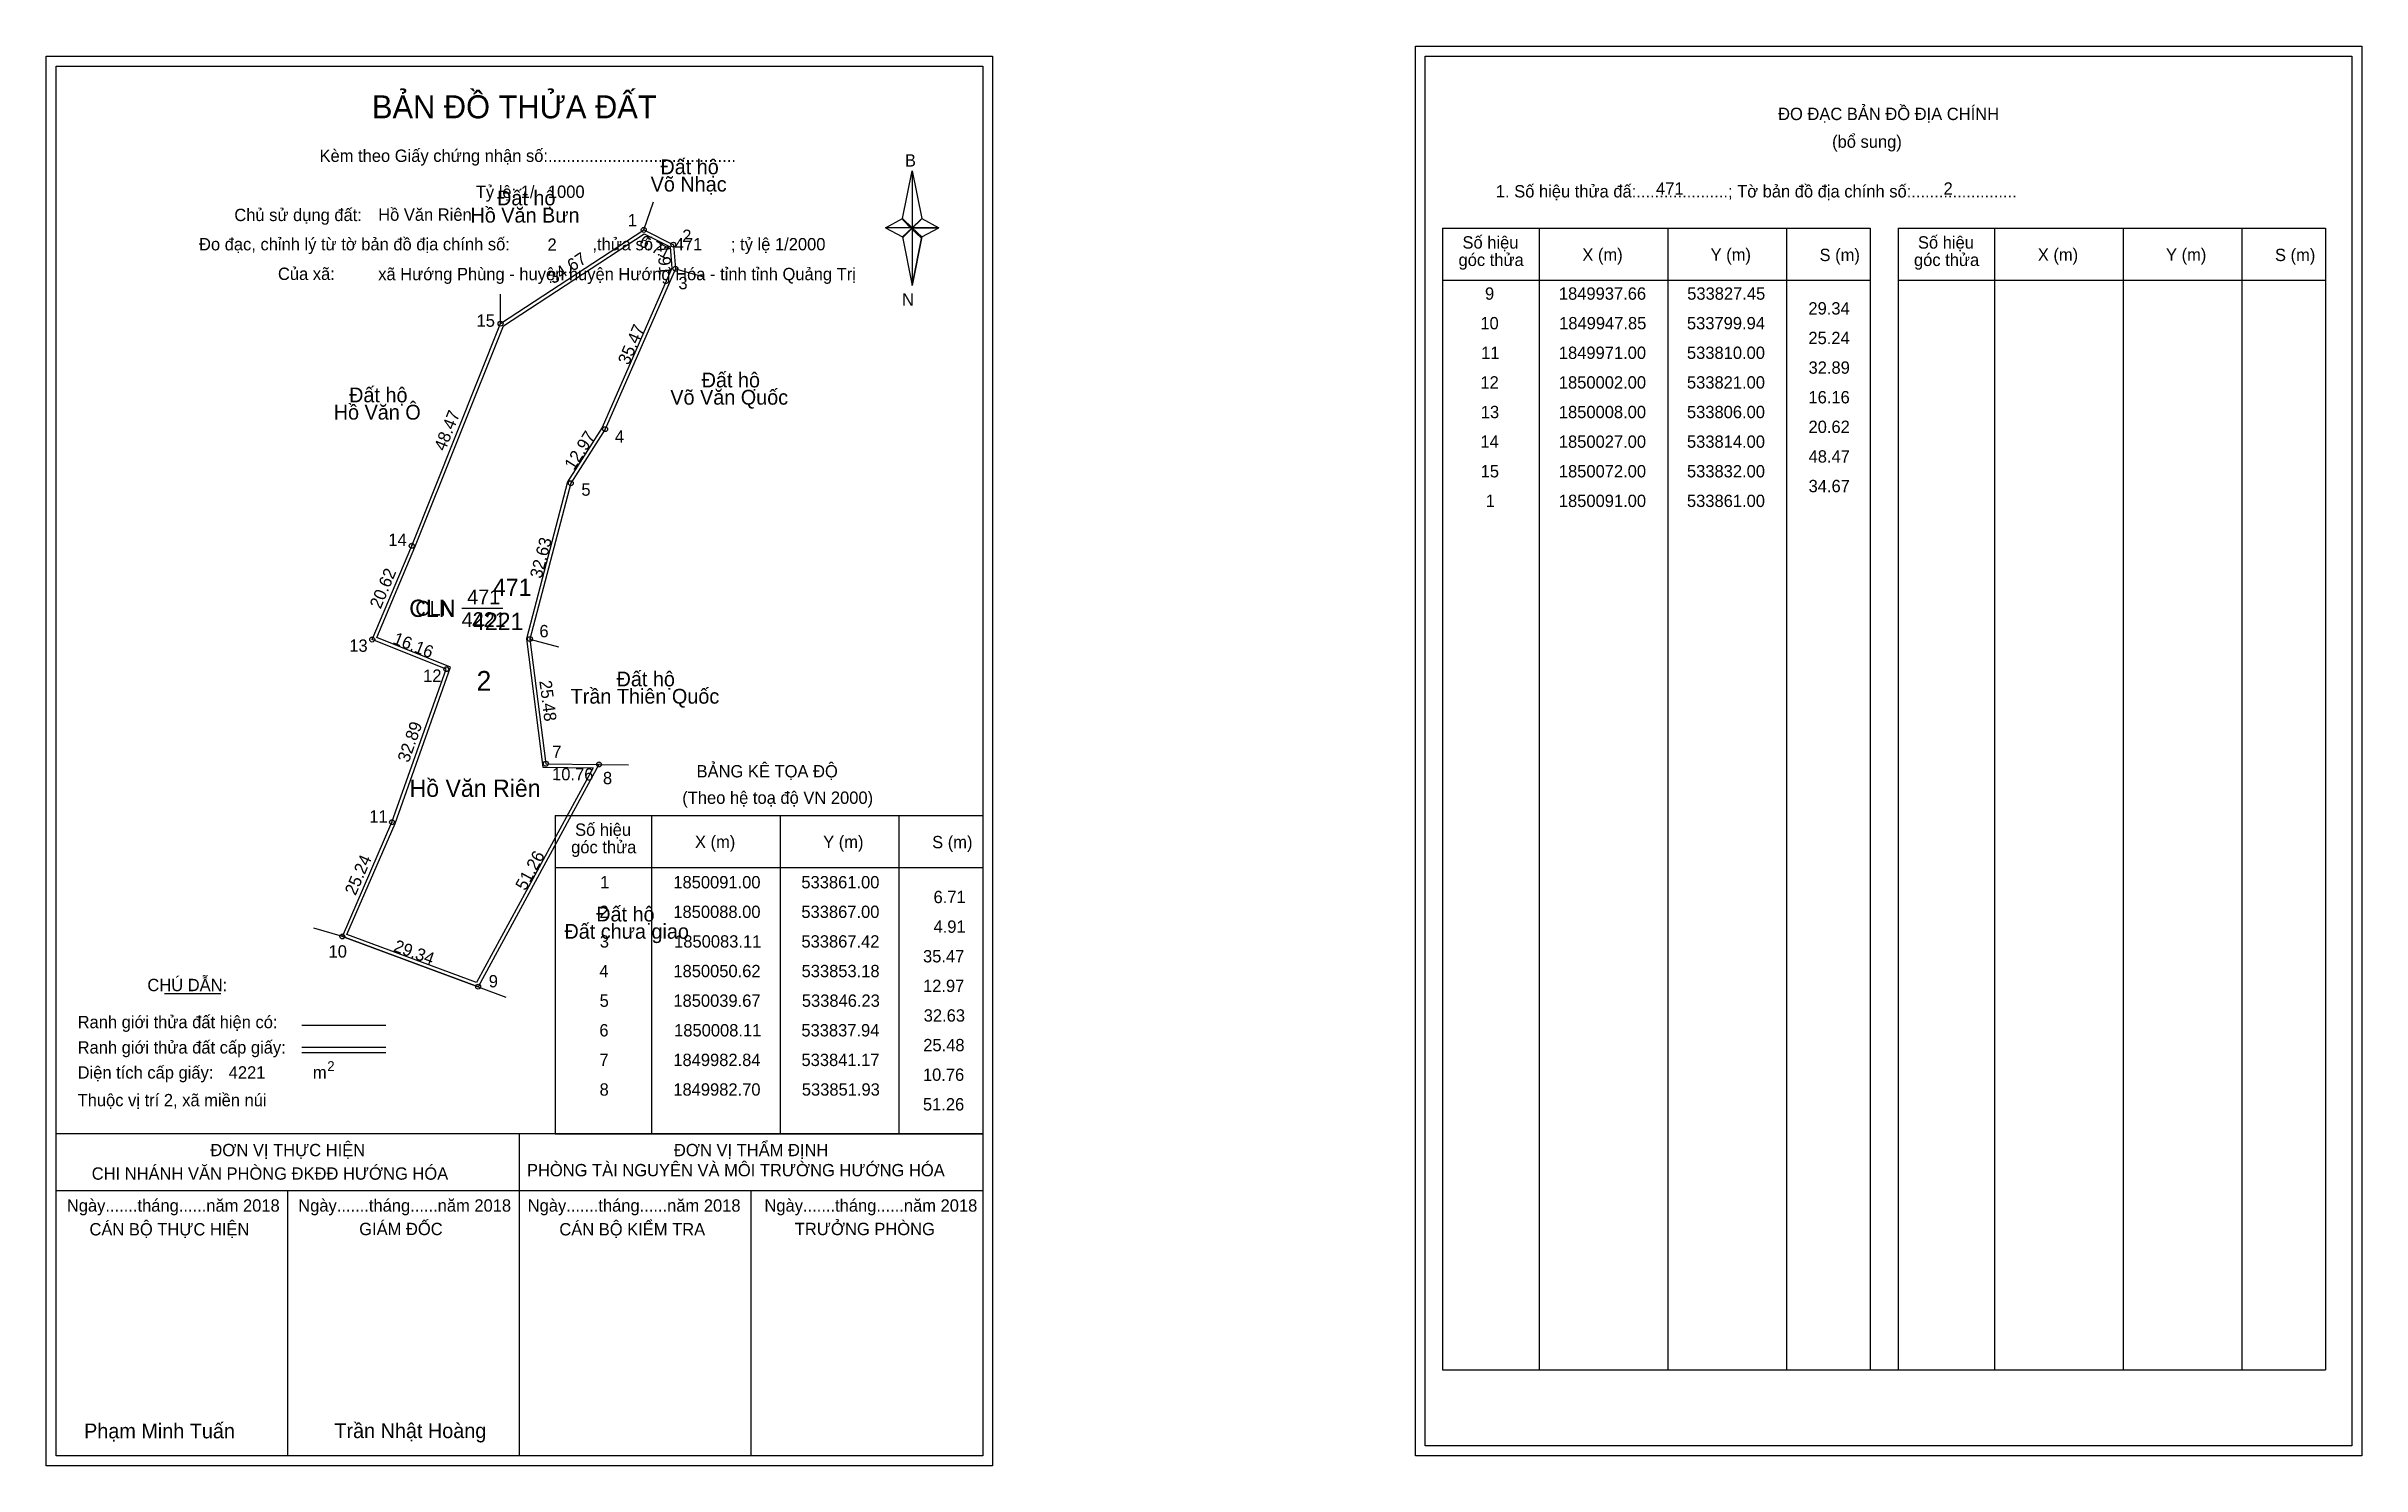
# Model space of a CAD drawing. Extents: x 533740 to 534209, y 1849841 to 1850128.
import ezdxf

# ---------------------------------------------------------------- set-up
doc = ezdxf.new("R2010")
doc.units = 0
for name, color, linetype in [('Level 1', 7, 'Continuous'), ('Level 10', 7, 'Continuous'), ('Level 11', 7, 'Continuous'), ('Level 13', 7, 'Continuous'), ('Level 2', 7, 'Continuous'), ('Level 27', 7, 'Continuous'), ('Level 3', 7, 'Continuous'), ('Level 36', 7, 'Continuous'), ('Level 4', 7, 'Continuous'), ('Level 49', 7, 'Continuous'), ('Level 5', 7, 'Continuous'), ('Level 53', 7, 'Continuous'), ('Level 55', 7, 'Continuous'), ('Level 6', 7, 'Continuous'), ('Level 63', 7, 'Continuous'), ('Level 7', 7, 'Continuous'), ('Level 9', 7, 'Continuous')]:
    doc.layers.add(name, color=color, linetype=linetype)

msp = doc.modelspace()

# ---------------------------------------------------------------- linework, layer by layer
at = {"layer": 'Level 1'}
for p, q in [((533741.98, 1850124.19), (533741.98, 1850124.19)), ((534019.3, 1850126.19), (534019.3, 1850126.19)), ((533913.4, 1850093.31), (533915.37, 1850102.95)), ((533915.37, 1850102.95), (533915.37, 1850091.43)), ((533915.37, 1850102.95), (533917.33, 1850093.31)), ((533909.95, 1850091.43), (533913.4, 1850093.31)), ((533913.4, 1850093.31), (533915.37, 1850091.43)), ((533915.22, 1850091.21), (533913.4, 1850093.09)), ((533915.37, 1850091.43), (533913.4, 1850089.59)), ((533915.22, 1850091.21), (533913.4, 1850089.37)), ((533913.4, 1850089.37), (533915.22, 1850091.21)), ((533913.4, 1850089.59), (533915.37, 1850079.73)), ((533917.19, 1850093.09), (533915.22, 1850091.21)), ((533915.22, 1850091.21), (533917.19, 1850093.09)), ((533917.19, 1850089.37), (533915.22, 1850091.21)), ((533917.33, 1850093.31), (533915.37, 1850091.43)), ((533915.37, 1850091.43), (533915.37, 1850079.73)), ((533915.37, 1850091.43), (533920.78, 1850091.43)), ((533915.37, 1850091.43), (533917.33, 1850089.59)), ((533917.33, 1850089.59), (533915.37, 1850079.73)), ((533917.33, 1850089.59), (533920.78, 1850091.43)), ((534022.83, 1850091.34), (534109.43, 1850091.34)), ((534042.42, 1849860.07), (534042.42, 1850091.34)), ((534068.49, 1849860.07), (534068.49, 1850091.34)), ((534092.47, 1850091.34), (534092.47, 1849860.07)), ((534109.43, 1850091.34), (534109.43, 1849860.07)), ((534115.09, 1850091.34), (534201.69, 1850091.34)), ((534134.68, 1849860.07), (534134.68, 1850091.34)), ((534160.75, 1849860.07), (534160.75, 1850091.34)), ((534184.72, 1850091.34), (534184.72, 1849860.07)), ((534201.69, 1850091.34), (534201.69, 1849860.07)), ((534022.83, 1850080.81), (534109.43, 1850080.81)), ((534115.09, 1850080.81), (534201.69, 1850080.81)), ((533843.07, 1849972.37), (533929.67, 1849972.37)), ((533862.66, 1849907.84), (533862.66, 1849972.37)), ((533888.73, 1849907.84), (533888.73, 1849972.37)), ((533912.7, 1849972.37), (533912.7, 1849907.84)), ((533843.07, 1849961.84), (533929.67, 1849961.84)), ((533763.89, 1849936.26), (533775.3, 1849936.26)), ((533791.76, 1849929.85), (533808.77, 1849929.85)), ((533791.76, 1849925.41), (533808.77, 1849925.41)), ((533791.76, 1849924.31), (533808.77, 1849924.31)), ((533848.8, 1849907.84), (533741.97, 1849907.84)), ((533929.67, 1849907.84), (533824.83, 1849907.84)), ((533835.82, 1849842.62), (533835.82, 1849907.84)), ((533843.07, 1849907.84), (533929.67, 1849907.84)), ((533929.67, 1849896.29), (533741.97, 1849896.29)), ((533788.9, 1849842.62), (533788.9, 1849896.29)), ((533882.75, 1849842.62), (533882.75, 1849896.29)), ((534022.83, 1849860.07), (534201.69, 1849860.07)), ((533929.67, 1849842.62), (533929.67, 1849842.62)), ((534207, 1849844.62), (534207, 1849844.62))]:
    msp.add_line(p, q, dxfattribs=at)
for points in [[(533913.4, 1850093.31), (533915.37, 1850102.95), (533915.37, 1850091.43)], [(533909.95, 1850091.43), (533913.4, 1850089.59), (533915.37, 1850091.43)], [(533915.37, 1850091.43), (533917.33, 1850093.31), (533920.78, 1850091.43)], [(533915.37, 1850091.43), (533915.37, 1850079.73), (533917.33, 1850089.59)]]:
    msp.add_lwpolyline(points, close=True, dxfattribs=at)
at = {"layer": 'Level 10'}
for p in [(533851.93, 1849982.7), (533799.94, 1849947.85)]:
    msp.add_line(p, (533827.45, 1849937.66), dxfattribs=at)
for points in [[(533832, 1850072), (533861, 1850091), (533867, 1850088), (533867.42, 1850083.11), (533853.18, 1850050.62), (533846.23, 1850039.67), (533837.94, 1850008.11), (533841.17, 1849982.84), (533851.93, 1849982.7), (533827.45, 1849937.66), (533799.94, 1849947.85), (533810, 1849971), (533821, 1850002), (533806, 1850008), (533814, 1850027)], [(533832.57, 1850071.54), (533861.05, 1850090.19), (533866.34, 1850087.55), (533866.71, 1850083.23), (533852.56, 1850050.95), (533845.58, 1850039.95), (533837.23, 1850008.16), (533840.55, 1849982.15), (533850.76, 1849982.02), (533827.12, 1849938.53), (533800.88, 1849948.25), (533810.65, 1849970.74), (533821.88, 1850002.4), (533806.92, 1850008.39), (533814.65, 1850026.73)]]:
    msp.add_lwpolyline(points, close=True, dxfattribs=at)
at = {"layer": 'Level 11'}
for centre in [(533861, 1850091), (533867, 1850088), (533867.42, 1850083.11), (533832, 1850072), (533832, 1850072), (533853.18, 1850050.62), (533846.23, 1850039.67), (533814, 1850027), (533806, 1850008), (533837.94, 1850008.11), (533821, 1850002), (533841.17, 1849982.84), (533851.93, 1849982.7), (533810, 1849971), (533799.94, 1849947.85), (533827.45, 1849937.66)]:
    msp.add_circle(centre, 0.5, dxfattribs=at)
at = {"layer": 'Level 27'}
for p, q in [((533861, 1850091), (533862.98, 1850096.66)), ((533867.42, 1850083.11), (533873.19, 1850081.47)), ((533832, 1850072), (533832, 1850078)), ((533837.94, 1850008.11), (533843.73, 1850006.52)), ((533851.93, 1849982.7), (533857.93, 1849982.6)), ((533799.94, 1849947.85), (533794.18, 1849949.54)), ((533827.45, 1849937.66), (533833.08, 1849935.57))]:
    msp.add_line(p, q, dxfattribs=at)
at = {"layer": 'Level 3'}
for p, q in [((534022.83, 1850091.34), (534022.83, 1849860.07)), ((534115.09, 1850091.34), (534115.09, 1849860.07)), ((533843.07, 1849972.37), (533843.07, 1849907.84))]:
    msp.add_line(p, q, dxfattribs=at)
at = {"layer": 'Level 63'}
for points in [[(534017.3, 1850128.19), (534209, 1850128.19), (534209, 1849842.62), (534017.3, 1849842.62)], [(533739.97, 1850126.19), (533931.67, 1850126.19), (533931.67, 1849840.62), (533739.97, 1849840.62)], [(533741.97, 1850124.19), (533929.67, 1850124.19), (533929.67, 1849842.62), (533741.97, 1849842.62)], [(534019.3, 1850126.19), (534207, 1850126.19), (534207, 1849844.62), (534019.3, 1849844.62)]]:
    msp.add_lwpolyline(points, close=True, dxfattribs=at)
at = {"layer": 'Level 9'}
msp.add_line((533824.12, 1850014.33), (533832.45, 1850014.33), dxfattribs=at)

# ---------------------------------------------------------------- texts
at = {"layer": 'Level 1'}
for s, height, p in [('BẢN ĐỒ THỬA ĐẤT', 4.6657, (533805.94, 1850113.6)), ('ĐO ĐẠC BẢN ĐỒ ĐỊA CHÍNH', 2.5, (534090.78, 1850113.25)), ('(bổ sung)', 2.5, (534101.72, 1850107.63)), ('Kèm theo Giấy chứng nhận số:.........................................', 2.5, (533795.32, 1850104.77)), ('B', 2.5, (533913.91, 1850103.83)), ('1. Số hiệu thửa đấ:....................; Tờ bản đồ địa chính số:.......................', 2.5, (534033.61, 1850097.57)), ('Chủ sử dụng đất:', 2.5, (533778.06, 1850092.78)), ('Đo đạc, chỉnh lý từ tờ bản đồ địa chính số:                  ,thửa số                 ; tỷ lệ 1/2000', 2.5, (533770.91, 1850086.85)), ('Số hiệu', 2.5, (534026.85, 1850087.21)), ('Số hiệu', 2.5, (534119.11, 1850087.21)), ('góc thửa', 2.5, (534026.05, 1850083.68)), ('X (m)', 2.5, (534051.13, 1850084.73)), ('Y (m)', 2.5, (534077.11, 1850084.73)), ('S (m)', 2.5, (534099.18, 1850084.68)), ('góc thửa', 2.5, (534118.31, 1850083.68)), ('X (m)', 2.5, (534143.39, 1850084.73)), ('Y (m)', 2.5, (534169.36, 1850084.73)), ('S (m)', 2.5, (534191.44, 1850084.68)), ('Của xã:', 2.5, (533786.9, 1850080.85)), ('N', 2.5, (533913.31, 1850075.66)), ('BẢNG KÊ TỌA ĐỘ', 2.5, (533871.7, 1849980.07)), ('(Theo hệ toạ độ VN 2000)', 2.5, (533868.8, 1849974.71)), ('góc thửa', 2.5, (533846.29, 1849964.7)), ('Số hiệu', 2.5, (533847.09, 1849968.23)), ('X (m)', 2.5, (533871.37, 1849965.76)), ('Y (m)', 2.5, (533897.34, 1849965.76)), ('S (m)', 2.5, (533919.42, 1849965.71)), ('CHÚ DẪN:', 2.5, (533760.45, 1849936.76)), ('Ranh giới thửa đất hiện có:', 2.5, (533746.32, 1849929.26)), ('Ranh giới thửa đất cấp giấy:', 2.5, (533746.32, 1849924.12)), ('Diện tích cấp giấy:', 2.5, (533746.32, 1849919.04)), ('m', 2.5, (533793.98, 1849919.06)), ('2', 2, (533796.88, 1849920.57)), ('Thuộc vị trí 2, xã miền núi', 2.5, (533746.32, 1849913.44)), ('ĐƠN VỊ THỰC HIỆN', 2.5, (533773.21, 1849903.32)), ('ĐƠN VỊ THẨM ĐỊNH', 2.5, (533867.11, 1849903.32)), ('CHI NHÁNH VĂN PHÒNG ĐKĐĐ HƯỚNG HÓA', 2.5, (533749.17, 1849898.56)), ('PHÒNG TÀI NGUYÊN VÀ MÔI TRƯỜNG HƯỚNG HÓA', 2.5, (533837.34, 1849899.25)), ('Ngày.......tháng......năm 2018', 2.5, (533744.14, 1849892.09)), ('Ngày.......tháng......năm 2018', 2.5, (533791.01, 1849892.09)), ('Ngày.......tháng......năm 2018', 2.5, (533837.49, 1849892.09)), ('Ngày.......tháng......năm 2018', 2.5, (533885.45, 1849892.09)), ('CÁN BỘ THỰC HIỆN', 2.5, (533748.72, 1849887.27)), ('GIÁM ĐỐC', 2.5, (533803.36, 1849887.33)), ('CÁN BỘ KIỂM TRA', 2.5, (533843.9, 1849887.27)), ('TRƯỞNG PHÒNG', 2.5, (533891.59, 1849887.33)), ('Phạm Minh Tuấn', 3, (533747.63, 1849846.16)), ('Trần Nhật Hoàng', 3, (533798.33, 1849846.21))]:
    msp.add_text(s, height=height, dxfattribs=at).set_placement(p)
at = {"layer": 'Level 11'}
msp.add_text('Tỷ lệ: 1/', height=2.5, dxfattribs=at).set_placement((533826.98, 1850097.46))
at = {"layer": 'Level 13'}
for s, p in [('CLN', (533814.73, 1850012.83)), ('471', (533825.23, 1850015.13)), ('4221', (533824.12, 1850010.53))]:
    msp.add_text(s, height=3, dxfattribs=at).set_placement(p)
at = {"layer": 'Level 2'}
msp.add_text('Hồ Văn Riên', height=3.5, dxfattribs=at).set_placement((533813.56, 1849976.13))
at = {"layer": 'Level 3'}
msp.add_text('CLN', height=3.5, dxfattribs=at).set_placement((533813.49, 1850012.58))
at = {"layer": 'Level 36'}
for s, p in [('Đất hộ', (533864.37, 1850102.27)), ('Đất hộ', (533831.29, 1850095.97)), ('Võ Nhạc', (533862.4, 1850098.77)), ('Hồ Văn Bưn', (533825.9, 1850092.47)), ('Đất hộ', (533872.73, 1850059.09)), ('Đất hộ', (533801.32, 1850056.06)), ('Võ Văn Quốc', (533866.38, 1850055.59)), ('Hồ Văn Ô', (533798.2, 1850052.56)), ('Đất hộ', (533855.49, 1849998.51)), ('Trần Thiên Quốc', (533846.19, 1849995.01)), ('Đất hộ', (533851.37, 1849950.88)), ('Đất chưa giao', (533844.94, 1849947.38))]:
    msp.add_text(s, height=3, dxfattribs=at).set_placement(p)
at = {"layer": 'Level 4'}
msp.add_text('471', height=3.5, dxfattribs=at).set_placement((533830.45, 1850016.83))
at = {"layer": 'Level 49'}
for s, rotation, p in [('6.71', 333.4349, (533859.84, 1850087.89)), ('34.67', 33.2317, (533842.66, 1850079.94)), ('4.91', 274.9091, (533863.66, 1850088.27)), ('35.47', 66.3327, (533857.93, 1850063.46)), ('48.47', 68.1986, (533820.74, 1850046.02)), ('12.97', 57.5966, (533846.85, 1850042.14)), ('32.63', 75.2824, (533840.29, 1850020.22)), ('20.62', 67.1663, (533807.68, 1850014.05)), ('16.16', 338.1986, (533810, 1850007.26)), ('25.48', 277.284, (533839.84, 1849999.59)), ('32.89', 70.4633, (533813.38, 1849982.93)), ('10.76', 359.2546, (533842.42, 1849979.52)), ('25.24', 66.5123, (533802.61, 1849955.99)), ('51.26', 61.4752, (533837.04, 1849956.97)), ('29.34', 339.6748, (533810.14, 1849944.93))]:
    msp.add_text(s, height=2.5, rotation=rotation, dxfattribs=at).set_placement(p)
at = {"layer": 'Level 5'}
msp.add_text('4221', height=3.5, dxfattribs=at).set_placement((533826.21, 1850009.92))
at = {"layer": 'Level 53'}
for s, p in [('9', (534031.41, 1850076.85)), ('1849937.66', (534046.38, 1850076.85)), ('533827.45', (534072.37, 1850076.85)), ('29.34', (534096.92, 1850073.85)), ('10', (534030.47, 1850070.85)), ('1849947.85', (534046.43, 1850070.85)), ('533799.94', (534072.32, 1850070.85)), ('11', (534030.63, 1850064.85)), ('1849971.00', (534046.37, 1850064.85)), ('533810.00', (534072.32, 1850064.85)), ('25.24', (534096.92, 1850067.85)), ('12', (534030.48, 1850058.85)), ('1850002.00', (534046.37, 1850058.85)), ('533821.00', (534072.32, 1850058.85)), ('32.89', (534096.95, 1850061.85)), ('16.16', (534096.93, 1850055.85)), ('13', (534030.56, 1850052.85)), ('1850008.00', (534046.37, 1850052.85)), ('533806.00', (534072.32, 1850052.85)), ('20.62', (534096.94, 1850049.85)), ('14', (534030.47, 1850046.85)), ('1850027.00', (534046.37, 1850046.85)), ('533814.00', (534072.32, 1850046.85)), ('15', (534030.53, 1850040.85)), ('1850072.00', (534046.37, 1850040.85)), ('533832.00', (534072.32, 1850040.85)), ('48.47', (534096.96, 1850043.85)), ('34.67', (534096.96, 1850037.85)), ('1', (534031.55, 1850034.85)), ('1850091.00', (534046.37, 1850034.85)), ('533861.00', (534072.32, 1850034.85)), ('1', (533852.17, 1849957.59)), ('1850091.00', (533866.99, 1849957.59)), ('533861.00', (533892.93, 1849957.59)), ('2', (533852.02, 1849951.59)), ('1850088.00', (533866.99, 1849951.59)), ('533867.00', (533892.93, 1849951.59)), ('6.71', (533919.7, 1849954.59)), ('4.91', (533919.7, 1849948.59)), ('3', (533852.1, 1849945.59)), ('1850083.11', (533867.15, 1849945.59)), ('533867.42', (533892.94, 1849945.59)), ('35.47', (533917.57, 1849942.59)), ('4', (533852.01, 1849939.59)), ('1850050.62', (533867, 1849939.59)), ('533853.18', (533892.97, 1849939.59)), ('5', (533852.06, 1849933.59)), ('1850039.67', (533867, 1849933.59)), ('533846.23', (533893.02, 1849933.59)), ('12.97', (533917.57, 1849936.59)), ('6', (533852.01, 1849927.59)), ('1850008.11', (533867.15, 1849927.59)), ('533837.94', (533892.93, 1849927.59)), ('32.63', (533917.71, 1849930.59)), ('25.48', (533917.62, 1849924.59)), ('7', (533852.02, 1849921.59)), ('1849982.84', (533866.99, 1849921.59)), ('533841.17', (533892.95, 1849921.59)), ('10.76', (533917.55, 1849918.59)), ('8', (533852.05, 1849915.59)), ('1849982.70', (533866.99, 1849915.59)), ('533851.93', (533893.02, 1849915.59)), ('51.26', (533917.55, 1849912.59))]:
    msp.add_text(s, height=2.5, dxfattribs=at).set_placement(p)
at = {"layer": 'Level 55'}
for s, height, p in [('1', 0.4, (533860.89, 1850091)), ('0', 0.11, (533860.96, 1850090.89)), ('0', 0.11, (533860.96, 1850090.89)), ('2', 0.4, (533866.86, 1850088)), ('0', 0.11, (533866.96, 1850087.89)), ('3', 0.4, (533867.3, 1850083.11)), ('0', 0.11, (533867.38, 1850083)), ('0', 0.11, (533867.38, 1850083)), ('15', 0.4, (533831.72, 1850072)), ('469', 0.11, (533831.88, 1850071.89)), ('469', 0.11, (533831.88, 1850071.89)), ('0', 0.11, (533831.96, 1850071.89)), ('4', 0.4, (533853.04, 1850050.62)), ('0', 0.11, (533853.14, 1850050.51)), ('5', 0.4, (533846.1, 1850039.67)), ('0', 0.11, (533846.19, 1850039.56)), ('14', 0.4, (533813.71, 1850027)), ('469', 0.11, (533813.88, 1850026.89)), ('469', 0.11, (533813.88, 1850026.89)), ('13', 0.4, (533805.73, 1850008)), ('469', 0.11, (533805.88, 1850007.89)), ('469', 0.11, (533805.88, 1850007.89)), ('6', 0.4, (533837.8, 1850008.11)), ('0', 0.11, (533837.9, 1850008)), ('0', 0.11, (533837.9, 1850008)), ('12', 0.4, (533820.72, 1850002)), ('469', 0.11, (533820.88, 1850001.89)), ('469', 0.11, (533820.88, 1850001.89)), ('7', 0.4, (533841.04, 1849982.84)), ('0', 0.11, (533841.13, 1849982.73)), ('8', 0.4, (533851.8, 1849982.7)), ('0', 0.11, (533851.89, 1849982.59)), ('0', 0.11, (533851.89, 1849982.59)), ('11', 0.4, (533809.74, 1849971)), ('469', 0.11, (533809.88, 1849970.89)), ('469', 0.11, (533809.88, 1849970.89)), ('10', 0.4, (533799.66, 1849947.85)), ('469', 0.11, (533799.82, 1849947.74)), ('469', 0.11, (533799.82, 1849947.74)), ('0', 0.11, (533799.9, 1849947.74)), ('0', 0.11, (533799.9, 1849947.74)), ('9', 0.4, (533827.31, 1849937.66)), ('0', 0.11, (533827.41, 1849937.55)), ('0', 0.11, (533827.41, 1849937.55)), ('0', 0.11, (533827.41, 1849937.55))]:
    msp.add_text(s, height=height, dxfattribs=at).set_placement(p)
at = {"layer": 'Level 6'}
for s, p in [('1000', (533841.58, 1850097.48)), ('471', (534066.06, 1850098.11)), ('2', (534124.3, 1850098.13)), ('Hồ Văn Riên', (533807.2, 1850092.84)), ('471', (533867.28, 1850086.84)), ('2', (533841.5, 1850086.76)), ('xã Hướng Phùng - huyện huyện Hướng Hóa - tỉnh tỉnh Quảng Trị', (533807.21, 1850080.8)), ('4221', (533776.92, 1849919.05))]:
    msp.add_text(s, height=2.5, dxfattribs=at).set_placement(p)
at = {"layer": 'Level 7'}
msp.add_text('2', height=4, dxfattribs=at).set_placement((533827.14, 1849997.63))
at = {"layer": 'Level 9'}
for s, p in [('1', (533857.78, 1850091.72)), ('2', (533868.8, 1850088.55)), ('3', (533868.02, 1850078.97)), ('15', (533827.13, 1850071.36)), ('4', (533855.14, 1850047.87)), ('5', (533848.36, 1850037.14)), ('14', (533809.26, 1850026.97)), ('6', (533839.86, 1850008.46)), ('13', (533801.35, 1850005.52)), ('12', (533816.31, 1849999.43)), ('7', (533842.46, 1849983.98)), ('8', (533852.73, 1849978.69)), ('11', (533805.4, 1849970.92)), ('10', (533797.15, 1849943.56)), ('9', (533829.6, 1849937.53))]:
    msp.add_text(s, height=2.5, dxfattribs=at).set_placement(p)

doc.saveas('drawing.dxf')
